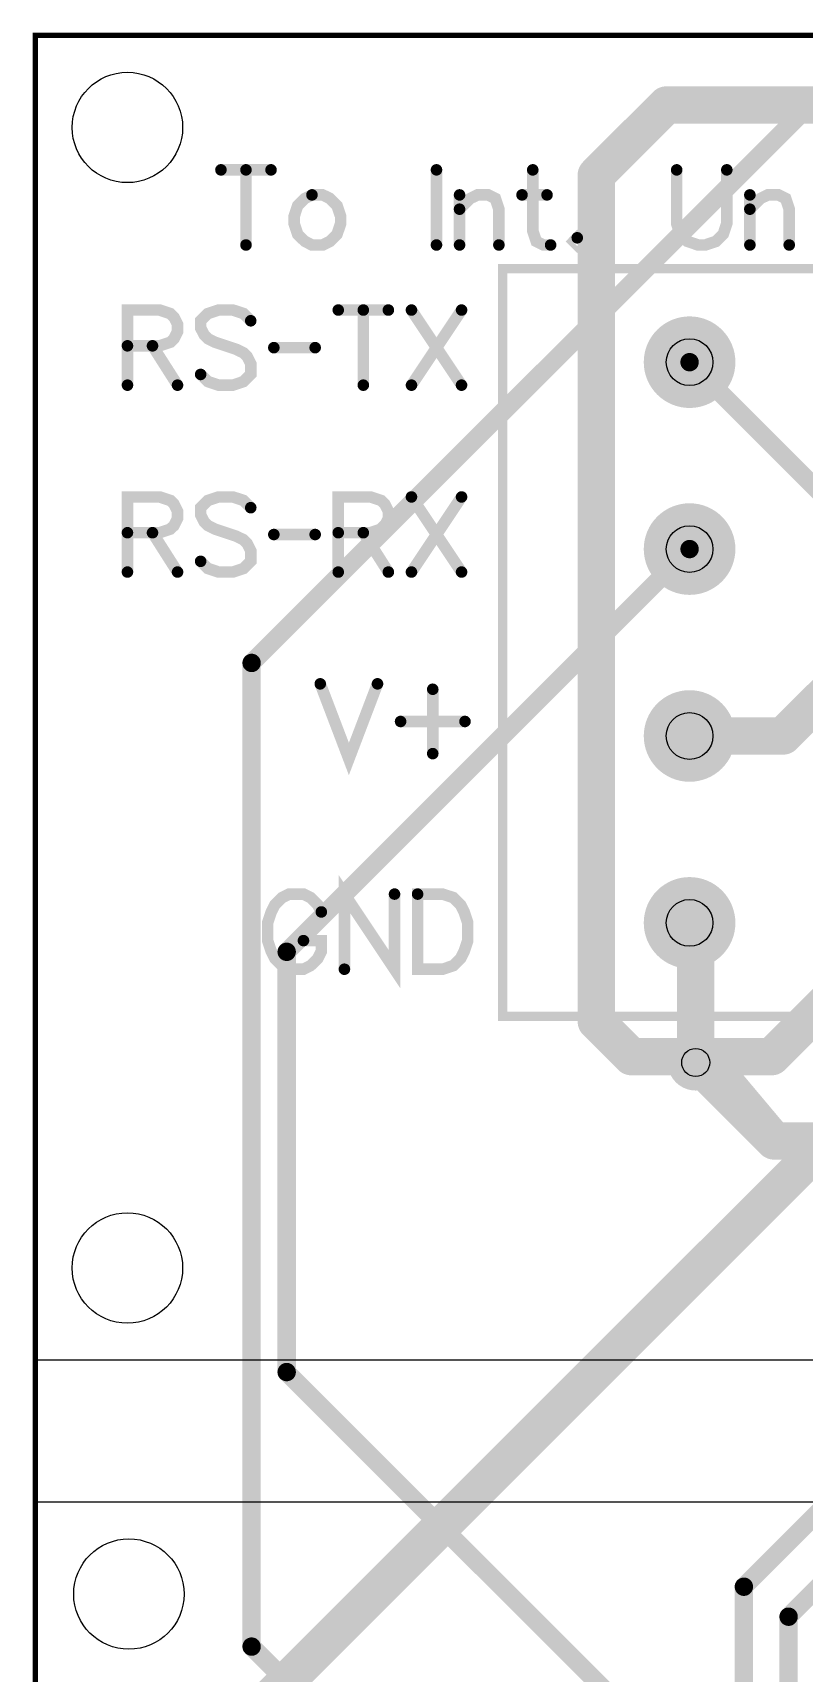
# Model space of a CAD drawing. Extents: x -88 to 103, y -135 to 135.
# Drawn here: x -0.07 to 20.89, y 65.48 to 110.07 of the extents above; entities that cross this region are included whole.
import ezdxf

# ---------------------------------------------------------------- set-up
doc = ezdxf.new("R2010")
doc.units = 0
for name, color, linetype in [('Board_Outline', 13, 'CONTINUOUS'), ('Bottom', 6, 'CONTINUOUS'), ('Bottom_Mask', 10, 'CONTINUOUS'), ('Drill_Bottom', 8, 'CONTINUOUS'), ('Drill_Top', 7, 'CONTINUOUS'), ('Top', 5, 'CONTINUOUS'), ('Top_Assy', 1, 'CONTINUOUS'), ('Top_Mask', 3, 'CONTINUOUS'), ('Top_Silk', 2, 'CONTINUOUS')]:
    doc.layers.add(name, color=color, linetype=linetype)

msp = doc.modelspace()

# ---------------------------------------------------------------- linework, layer by layer
at = {"layer": 'Board_Outline', "linetype": 'CONTINUOUS', "const_width": 0.14}
msp.add_lwpolyline([(-0.0005, 0), (79.9995, 0), (79.9995, 110), (-0.0005, 110), (-0.0005, 0)], dxfattribs=at)
at = {"layer": 'Bottom', "linetype": 'CONTINUOUS'}
for points, const_width in [([(5.8739, 92.9426), (21.8452, 108.9138)], 0.5), ([(28.1041, 90.7863), (17.7732, 101.1173)], 0.5), ([(6.8265, 85.0906), (17.7732, 96.0373)], 0.5), ([(5.8739, 66.2056), (5.8739, 92.9426)], 0.5), ([(17.7732, 85.8773), (17.9402, 85.8773)], 1.016), ([(17.9402, 85.8773), (17.9402, 82.0823)], 1.016), ([(6.8265, 73.6676), (6.8265, 85.0906)], 0.5), ([(19.2485, 67.8335), (31.428, 80.013)], 0.5), ([(20.4635, 67.0189), (32.5103, 79.0657)], 0.5), ([(16.5113, 63.9829), (6.8265, 73.6676)], 0.5), ([(19.2485, 45.6502), (19.2485, 67.8335)], 0.5), ([(20.4635, 22.3063), (20.4635, 67.0189)], 0.5), ([(7.6826, 64.3969), (5.8739, 66.2056)], 0.5)]:
    msp.add_lwpolyline(points, dxfattribs=dict(at, const_width=const_width))
for points, const_width in [([(18.3447, 101.1173, 1), (17.2017, 101.1173, 1), (18.3447, 101.1173, 1)], 1.143), ([(17.6482, 101.1173, 1), (17.8982, 101.1173, 1), (17.6482, 101.1173, 1)], 0.25), ([(18.3447, 96.0373, 1), (17.2017, 96.0373, 1), (18.3447, 96.0373, 1)], 1.143), ([(17.6482, 96.0373, 1), (17.8982, 96.0373, 1), (17.6482, 96.0373, 1)], 0.25), ([(5.7489, 92.9426, 1), (5.9989, 92.9426, 1), (5.7489, 92.9426, 1)], 0.25), ([(5.7489, 92.9426, 1), (5.9989, 92.9426, 1), (5.7489, 92.9426, 1)], 0.25), ([(18.3447, 90.9573, 1), (17.2017, 90.9573, 1), (18.3447, 90.9573, 1)], 1.143), ([(18.3447, 85.8773, 1), (17.2017, 85.8773, 1), (18.3447, 85.8773, 1)], 1.143), ([(17.5192, 85.8773, 1), (18.0272, 85.8773, 1), (17.5192, 85.8773, 1)], 0.508), ([(17.6862, 85.8773, 1), (18.1942, 85.8773, 1), (17.6862, 85.8773, 1)], 0.508), ([(17.6862, 85.8773, 1), (18.1942, 85.8773, 1), (17.6862, 85.8773, 1)], 0.508), ([(6.7015, 85.0906, 1), (6.9515, 85.0906, 1), (6.7015, 85.0906, 1)], 0.25), ([(6.7015, 85.0906, 1), (6.9515, 85.0906, 1), (6.7015, 85.0906, 1)], 0.25), ([(17.5592, 82.0823, 1), (18.3212, 82.0823, 1), (17.5592, 82.0823, 1)], 0.762), ([(17.6862, 82.0823, 1), (18.1942, 82.0823, 1), (17.6862, 82.0823, 1)], 0.508), ([(6.7015, 73.6676, 1), (6.9515, 73.6676, 1), (6.7015, 73.6676, 1)], 0.25), ([(6.7015, 73.6676, 1), (6.9515, 73.6676, 1), (6.7015, 73.6676, 1)], 0.25), ([(19.1235, 67.8335, 1), (19.3735, 67.8335, 1), (19.1235, 67.8335, 1)], 0.25), ([(19.1235, 67.8335, 1), (19.3735, 67.8335, 1), (19.1235, 67.8335, 1)], 0.25), ([(20.3385, 67.0189, 1), (20.5885, 67.0189, 1), (20.3385, 67.0189, 1)], 0.25), ([(20.3385, 67.0189, 1), (20.5885, 67.0189, 1), (20.3385, 67.0189, 1)], 0.25), ([(5.7489, 66.2056, 1), (5.9989, 66.2056, 1), (5.7489, 66.2056, 1)], 0.25), ([(5.7489, 66.2056, 1), (5.9989, 66.2056, 1), (5.7489, 66.2056, 1)], 0.25)]:
    msp.add_lwpolyline(points, format="xyb", dxfattribs=dict(at, const_width=const_width))
at = {"layer": 'Bottom_Mask', "linetype": 'CONTINUOUS', "const_width": 1.245}
for points in [[(18.3957, 101.1173, 1), (17.1507, 101.1173, 1), (18.3957, 101.1173, 1)], [(17.1507, 101.1173, 1), (18.3957, 101.1173, 1), (17.1507, 101.1173, 1)], [(18.3957, 96.0373, 1), (17.1507, 96.0373, 1), (18.3957, 96.0373, 1)], [(17.1507, 96.0373, 1), (18.3957, 96.0373, 1), (17.1507, 96.0373, 1)], [(18.3957, 90.9573, 1), (17.1507, 90.9573, 1), (18.3957, 90.9573, 1)], [(17.1507, 90.9573, 1), (18.3957, 90.9573, 1), (17.1507, 90.9573, 1)], [(18.3957, 85.8773, 1), (17.1507, 85.8773, 1), (18.3957, 85.8773, 1)], [(17.1507, 85.8773, 1), (18.3957, 85.8773, 1), (17.1507, 85.8773, 1)]]:
    msp.add_lwpolyline(points, format="xyb", dxfattribs=at)
at = {"layer": 'Drill_Bottom'}
for centre, radius in [((2.4996, 107.4971), 1.5), ((17.7732, 101.1173), 0.635), ((17.7732, 96.0373), 0.635), ((17.7732, 90.9573), 0.635), ((17.7732, 85.8773), 0.635), ((17.9402, 82.0823), 0.381), ((2.4996, 76.4971), 1.5), ((2.5396, 67.6341), 1.5)]:
    msp.add_circle(centre, radius, dxfattribs=at)
at = {"layer": 'Drill_Top'}
for centre, radius in [((2.4996, 107.4971), 1.5), ((17.7732, 101.1173), 0.635), ((17.7732, 96.0373), 0.635), ((17.7732, 90.9573), 0.635), ((17.7732, 85.8773), 0.635), ((17.9402, 82.0823), 0.381), ((2.4996, 76.4971), 1.5), ((2.5396, 67.6341), 1.5)]:
    msp.add_circle(centre, radius, dxfattribs=at)
at = {"layer": 'Top', "linetype": 'CONTINUOUS', "const_width": 1.016}
for points in [[(17.1445, 108.1076), (15.2395, 106.2026)], [(27.3045, 108.1076), (17.1445, 108.1076)], [(15.2395, 106.2026), (15.2395, 83.1952)], [(21.5895, 92.2326), (20.3142, 90.9573)], [(20.3142, 90.9573), (17.7732, 90.9573)], [(17.7795, 85.8773), (17.7732, 85.8773)], [(17.7795, 85.8826), (17.7795, 85.8773)], [(23.6457, 85.8826), (20.0041, 82.241)], [(15.2395, 83.1952), (16.1937, 82.241)], [(16.1937, 82.241), (18.0955, 82.241)], [(17.9402, 82.0823), (20.0734, 79.9491)], [(18.0955, 82.241), (20.0734, 79.9491)], [(20.0041, 82.241), (18.1492, 82.241)], [(18.1492, 82.241), (20.0734, 79.9491)], [(1.5872, 60.034), (21.5023, 79.9491)], [(20.0734, 79.9491), (21.5023, 79.9491)]]:
    msp.add_lwpolyline(points, dxfattribs=at)
at = {"layer": 'Top', "linetype": 'CONTINUOUS'}
for points, const_width in [([(16.8905, 108.1076, 1), (17.3985, 108.1076, 1), (16.8905, 108.1076, 1)], 0.508), ([(16.8905, 108.1076, 1), (17.3985, 108.1076, 1), (16.8905, 108.1076, 1)], 0.508), ([(14.9855, 106.2026, 1), (15.4935, 106.2026, 1), (14.9855, 106.2026, 1)], 0.508), ([(14.9855, 106.2026, 1), (15.4935, 106.2026, 1), (14.9855, 106.2026, 1)], 0.508), ([(18.3447, 101.1173, 1), (17.2017, 101.1173, 1), (18.3447, 101.1173, 1)], 1.143), ([(18.3447, 96.0373, 1), (17.2017, 96.0373, 1), (18.3447, 96.0373, 1)], 1.143), ([(18.3447, 90.9573, 1), (17.2017, 90.9573, 1), (18.3447, 90.9573, 1)], 1.143), ([(17.5192, 90.9573, 1), (18.0272, 90.9573, 1), (17.5192, 90.9573, 1)], 0.508), ([(20.0602, 90.9573, 1), (20.5682, 90.9573, 1), (20.0602, 90.9573, 1)], 0.508), ([(20.0602, 90.9573, 1), (20.5682, 90.9573, 1), (20.0602, 90.9573, 1)], 0.508), ([(18.3447, 85.8773, 1), (17.2017, 85.8773, 1), (18.3447, 85.8773, 1)], 1.143), ([(17.5192, 85.8773, 1), (18.0272, 85.8773, 1), (17.5192, 85.8773, 1)], 0.508), ([(17.5255, 85.8826, 1), (18.0335, 85.8826, 1), (17.5255, 85.8826, 1)], 0.508), ([(17.5255, 85.8773, 1), (18.0335, 85.8773, 1), (17.5255, 85.8773, 1)], 0.508), ([(17.5255, 85.8773, 1), (18.0335, 85.8773, 1), (17.5255, 85.8773, 1)], 0.508), ([(14.9855, 83.1952, 1), (15.4935, 83.1952, 1), (14.9855, 83.1952, 1)], 0.508), ([(14.9855, 83.1952, 1), (15.4935, 83.1952, 1), (14.9855, 83.1952, 1)], 0.508), ([(15.9397, 82.241, 1), (16.4477, 82.241, 1), (15.9397, 82.241, 1)], 0.508), ([(15.9397, 82.241, 1), (16.4477, 82.241, 1), (15.9397, 82.241, 1)], 0.508), ([(17.5592, 82.0823, 1), (18.3212, 82.0823, 1), (17.5592, 82.0823, 1)], 0.762), ([(17.6862, 82.0823, 1), (18.1942, 82.0823, 1), (17.6862, 82.0823, 1)], 0.508), ([(17.8415, 82.241, 1), (18.3495, 82.241, 1), (17.8415, 82.241, 1)], 0.508), ([(17.8415, 82.241, 1), (18.3495, 82.241, 1), (17.8415, 82.241, 1)], 0.508), ([(17.8952, 82.241, 1), (18.4032, 82.241, 1), (17.8952, 82.241, 1)], 0.508), ([(17.8952, 82.241, 1), (18.4032, 82.241, 1), (17.8952, 82.241, 1)], 0.508), ([(19.7501, 82.241, 1), (20.2581, 82.241, 1), (19.7501, 82.241, 1)], 0.508), ([(19.7501, 82.241, 1), (20.2581, 82.241, 1), (19.7501, 82.241, 1)], 0.508), ([(19.8194, 79.9491, 1), (20.3274, 79.9491, 1), (19.8194, 79.9491, 1)], 0.508), ([(19.8194, 79.9491, 1), (20.3274, 79.9491, 1), (19.8194, 79.9491, 1)], 0.508), ([(19.8194, 79.9491, 1), (20.3274, 79.9491, 1), (19.8194, 79.9491, 1)], 0.508), ([(19.8194, 79.9491, 1), (20.3274, 79.9491, 1), (19.8194, 79.9491, 1)], 0.508)]:
    msp.add_lwpolyline(points, format="xyb", dxfattribs=dict(at, const_width=const_width))
at = {"layer": 'Top_Assy', "linetype": 'CONTINUOUS', "const_width": 0.0333}
for points in [[(-0.0005, 109.9976), (79.9995, 109.9976), (79.9995, 73.9976), (-0.0005, 73.9976), (-0.0005, 109.9976)], [(0.0398, 70.1345), (51.0435, 70.1345), (51.0435, 5.242), (0.0398, 5.242), (0.0398, 70.1345)]]:
    msp.add_lwpolyline(points, dxfattribs=at)
at = {"layer": 'Top_Mask', "linetype": 'CONTINUOUS', "const_width": 1.245}
for points in [[(18.3957, 101.1173, 1), (17.1507, 101.1173, 1), (18.3957, 101.1173, 1)], [(17.1507, 101.1173, 1), (18.3957, 101.1173, 1), (17.1507, 101.1173, 1)], [(18.3957, 96.0373, 1), (17.1507, 96.0373, 1), (18.3957, 96.0373, 1)], [(17.1507, 96.0373, 1), (18.3957, 96.0373, 1), (17.1507, 96.0373, 1)], [(18.3957, 90.9573, 1), (17.1507, 90.9573, 1), (18.3957, 90.9573, 1)], [(17.1507, 90.9573, 1), (18.3957, 90.9573, 1), (17.1507, 90.9573, 1)], [(18.3957, 85.8773, 1), (17.1507, 85.8773, 1), (18.3957, 85.8773, 1)], [(17.1507, 85.8773, 1), (18.3957, 85.8773, 1), (17.1507, 85.8773, 1)]]:
    msp.add_lwpolyline(points, format="xyb", dxfattribs=at)
at = {"layer": 'Top_Silk', "linetype": 'CONTINUOUS'}
for points, const_width in [([(5.0403, 106.3445), (6.4015, 106.3445)], 0.3137), ([(5.7209, 106.3445), (5.7209, 104.3027)], 0.3137), ([(10.8961, 106.3445), (10.8961, 104.3027)], 0.3137), ([(13.5122, 106.3445), (13.5122, 104.6913), (13.6088, 104.4015), (13.8042, 104.3027), (13.9974, 104.3027)], 0.3137), ([(17.4228, 106.3445), (17.4228, 104.8867), (17.5194, 104.5947), (17.7148, 104.4015), (18.0068, 104.3027), (18.2, 104.3027), (18.492, 104.4015), (18.6874, 104.5947), (18.784, 104.8867), (18.784, 106.3445)], 0.3137), ([(7.5141, 105.6639), (7.3209, 105.5673), (7.1255, 105.3719), (7.0289, 105.0799), (7.0289, 104.8867), (7.1255, 104.5947), (7.3209, 104.4015), (7.5141, 104.3027), (7.8061, 104.3027), (8.0015, 104.4015), (8.1947, 104.5947), (8.2935, 104.8867), (8.2935, 105.0799), (8.1947, 105.3719), (8.0015, 105.5673), (7.8061, 105.6639), (7.5141, 105.6639)], 0.3137), ([(11.5236, 105.6639), (11.5236, 104.3027)], 0.3137), ([(11.5236, 105.2753), (11.8156, 105.5673), (12.011, 105.6639), (12.3007, 105.6639), (12.4962, 105.5673), (12.5927, 105.2753), (12.5927, 104.3027)], 0.3137), ([(13.2202, 105.6639), (13.9008, 105.6639)], 0.3137), ([(19.4114, 105.6639), (19.4114, 104.3027)], 0.3137), ([(19.4114, 105.2753), (19.7034, 105.5673), (19.8989, 105.6639), (20.1886, 105.6639), (20.384, 105.5673), (20.4806, 105.2753), (20.4806, 104.3027)], 0.3137), ([(14.7214, 104.4981), (14.6248, 104.3993), (14.7214, 104.3027), (14.8202, 104.3993), (14.7214, 104.4981)], 0.3137), ([(12.6932, 103.6573), (22.8532, 103.6573), (22.8532, 83.3373), (12.6932, 83.3373), (12.6932, 103.6573)], 0.25), ([(2.5003, 101.5619), (3.3741, 101.5619), (3.6661, 101.6607), (3.7649, 101.7573), (3.8615, 101.9505), (3.8615, 102.1459), (3.7649, 102.3391), (3.6661, 102.4379), (3.3741, 102.5345), (2.5003, 102.5345), (2.5003, 100.4927)], 0.3137), ([(5.8501, 102.2425), (5.6569, 102.4379), (5.3649, 102.5345), (4.9764, 102.5345), (4.6844, 102.4379), (4.4889, 102.2425), (4.4889, 102.0493), (4.5878, 101.8539), (4.6844, 101.7573), (4.8775, 101.6607), (5.4615, 101.4653), (5.6569, 101.3687), (5.7535, 101.2699), (5.8501, 101.0767), (5.8501, 100.7847), (5.6569, 100.5915), (5.3649, 100.4927), (4.9764, 100.4927), (4.6844, 100.5915), (4.4889, 100.7847)], 0.3137), ([(8.2281, 102.5345), (9.5893, 102.5345)], 0.3137), ([(8.9087, 102.5345), (8.9087, 100.4927)], 0.3137), ([(10.2167, 102.5345), (11.5779, 100.4927)], 0.3137), ([(11.5779, 102.5345), (10.2167, 100.4927)], 0.3137), ([(3.1809, 101.5619), (3.8615, 100.4927)], 0.3137), ([(6.4776, 101.5125), (7.6006, 101.5125)], 0.3137), ([(2.5003, 96.4819), (3.3741, 96.4819), (3.6661, 96.5807), (3.7649, 96.6773), (3.8615, 96.8705), (3.8615, 97.0659), (3.7649, 97.2591), (3.6661, 97.3579), (3.3741, 97.4545), (2.5003, 97.4545), (2.5003, 95.4127)], 0.3137), ([(5.8501, 97.1625), (5.6569, 97.3579), (5.3649, 97.4545), (4.9764, 97.4545), (4.6844, 97.3579), (4.4889, 97.1625), (4.4889, 96.9693), (4.5878, 96.7739), (4.6844, 96.6773), (4.8775, 96.5807), (5.4615, 96.3853), (5.6569, 96.2887), (5.7535, 96.1899), (5.8501, 95.9967), (5.8501, 95.7047), (5.6569, 95.5115), (5.3649, 95.4127), (4.9764, 95.4127), (4.6844, 95.5115), (4.4889, 95.7047)], 0.3137), ([(8.2281, 96.4819), (9.1019, 96.4819), (9.3939, 96.5807), (9.4927, 96.6773), (9.5893, 96.8705), (9.5893, 97.0659), (9.4927, 97.2591), (9.3939, 97.3579), (9.1019, 97.4545), (8.2281, 97.4545), (8.2281, 95.4127)], 0.3137), ([(10.2167, 97.4545), (11.5779, 95.4127)], 0.3137), ([(11.5779, 97.4545), (10.2167, 95.4127)], 0.3137), ([(3.1809, 96.4819), (3.8615, 95.4127)], 0.3137), ([(6.4776, 96.4325), (7.6006, 96.4325)], 0.3137), ([(8.9087, 96.4819), (9.5893, 95.4127)], 0.3137), ([(7.7394, 92.3745), (8.5166, 90.3327), (9.2938, 92.3745)], 0.3137), ([(10.795, 92.2273), (10.795, 90.4776)], 0.3137), ([(9.9212, 91.3513), (11.671, 91.3513)], 0.3137), ([(9.7567, 86.6595), (9.7567, 84.6177), (8.3955, 86.6595), (8.3955, 84.6177)], 0.3137), ([(7.7681, 86.1743), (7.6715, 86.3675), (7.4761, 86.5629), (7.2829, 86.6595), (6.8943, 86.6595), (6.6989, 86.5629), (6.5057, 86.3675), (6.4069, 86.1743), (6.3103, 85.8823), (6.3103, 85.3949), (6.4069, 85.1051), (6.5057, 84.9097), (6.6989, 84.7165), (6.8943, 84.6177), (7.2829, 84.6177), (7.4761, 84.7165), (7.6715, 84.9097), (7.7681, 85.1051), (7.7681, 85.3949), (7.2829, 85.3949)], 0.3137), ([(10.3842, 86.6595), (10.3842, 84.6177), (11.0647, 84.6177), (11.3567, 84.7165), (11.5522, 84.9097), (11.6487, 85.1051), (11.7453, 85.3949), (11.7453, 85.8823), (11.6487, 86.1743), (11.5522, 86.3675), (11.3567, 86.5629), (11.0647, 86.6595), (10.3842, 86.6595)], 0.3137)]:
    msp.add_lwpolyline(points, dxfattribs=dict(at, const_width=const_width))
at = {"layer": 'Top_Silk', "linetype": 'CONTINUOUS', "const_width": 0.1569}
for points in [[(4.9619, 106.3445, 1), (5.1188, 106.3445, 1), (4.9619, 106.3445, 1)], [(5.6425, 106.3445, 1), (5.7993, 106.3445, 1), (5.6425, 106.3445, 1)], [(6.3231, 106.3445, 1), (6.4799, 106.3445, 1), (6.3231, 106.3445, 1)], [(10.8177, 106.3445, 1), (10.9746, 106.3445, 1), (10.8177, 106.3445, 1)], [(13.4338, 106.3445, 1), (13.5906, 106.3445, 1), (13.4338, 106.3445, 1)], [(17.3444, 106.3445, 1), (17.5013, 106.3445, 1), (17.3444, 106.3445, 1)], [(18.7056, 106.3445, 1), (18.8624, 106.3445, 1), (18.7056, 106.3445, 1)], [(7.4357, 105.6639, 1), (7.5926, 105.6639, 1), (7.4357, 105.6639, 1)], [(11.4451, 105.6639, 1), (11.602, 105.6639, 1), (11.4451, 105.6639, 1)], [(13.1418, 105.6639, 1), (13.2986, 105.6639, 1), (13.1418, 105.6639, 1)], [(13.8224, 105.6639, 1), (13.9792, 105.6639, 1), (13.8224, 105.6639, 1)], [(19.333, 105.6639, 1), (19.4899, 105.6639, 1), (19.333, 105.6639, 1)], [(11.4451, 105.2753, 1), (11.602, 105.2753, 1), (11.4451, 105.2753, 1)], [(19.333, 105.2753, 1), (19.4899, 105.2753, 1), (19.333, 105.2753, 1)], [(5.6425, 104.3027, 1), (5.7993, 104.3027, 1), (5.6425, 104.3027, 1)], [(10.8177, 104.3027, 1), (10.9746, 104.3027, 1), (10.8177, 104.3027, 1)], [(11.4451, 104.3027, 1), (11.602, 104.3027, 1), (11.4451, 104.3027, 1)], [(12.5143, 104.3027, 1), (12.6712, 104.3027, 1), (12.5143, 104.3027, 1)], [(13.9189, 104.3027, 1), (14.0758, 104.3027, 1), (13.9189, 104.3027, 1)], [(14.643, 104.4981, 1), (14.7998, 104.4981, 1), (14.643, 104.4981, 1)], [(19.333, 104.3027, 1), (19.4899, 104.3027, 1), (19.333, 104.3027, 1)], [(20.4022, 104.3027, 1), (20.5591, 104.3027, 1), (20.4022, 104.3027, 1)], [(8.1497, 102.5345, 1), (8.3065, 102.5345, 1), (8.1497, 102.5345, 1)], [(8.8303, 102.5345, 1), (8.9871, 102.5345, 1), (8.8303, 102.5345, 1)], [(9.5108, 102.5345, 1), (9.6677, 102.5345, 1), (9.5108, 102.5345, 1)], [(10.1383, 102.5345, 1), (10.2951, 102.5345, 1), (10.1383, 102.5345, 1)], [(11.4995, 102.5345, 1), (11.6563, 102.5345, 1), (11.4995, 102.5345, 1)], [(5.7717, 102.2425, 1), (5.9286, 102.2425, 1), (5.7717, 102.2425, 1)], [(2.4219, 101.5619, 1), (2.5788, 101.5619, 1), (2.4219, 101.5619, 1)], [(3.1025, 101.5619, 1), (3.2593, 101.5619, 1), (3.1025, 101.5619, 1)], [(6.3991, 101.5125, 1), (6.556, 101.5125, 1), (6.3991, 101.5125, 1)], [(7.5222, 101.5125, 1), (7.6791, 101.5125, 1), (7.5222, 101.5125, 1)], [(4.4105, 100.7847, 1), (4.5674, 100.7847, 1), (4.4105, 100.7847, 1)], [(2.4219, 100.4927, 1), (2.5788, 100.4927, 1), (2.4219, 100.4927, 1)], [(3.7831, 100.4927, 1), (3.9399, 100.4927, 1), (3.7831, 100.4927, 1)], [(8.8303, 100.4927, 1), (8.9871, 100.4927, 1), (8.8303, 100.4927, 1)], [(10.1383, 100.4927, 1), (10.2951, 100.4927, 1), (10.1383, 100.4927, 1)], [(11.4995, 100.4927, 1), (11.6563, 100.4927, 1), (11.4995, 100.4927, 1)], [(5.7717, 97.1625, 1), (5.9286, 97.1625, 1), (5.7717, 97.1625, 1)], [(10.1383, 97.4545, 1), (10.2951, 97.4545, 1), (10.1383, 97.4545, 1)], [(11.4995, 97.4545, 1), (11.6563, 97.4545, 1), (11.4995, 97.4545, 1)], [(2.4219, 96.4819, 1), (2.5788, 96.4819, 1), (2.4219, 96.4819, 1)], [(3.1025, 96.4819, 1), (3.2593, 96.4819, 1), (3.1025, 96.4819, 1)], [(6.3991, 96.4325, 1), (6.556, 96.4325, 1), (6.3991, 96.4325, 1)], [(7.5222, 96.4325, 1), (7.6791, 96.4325, 1), (7.5222, 96.4325, 1)], [(8.1497, 96.4819, 1), (8.3065, 96.4819, 1), (8.1497, 96.4819, 1)], [(8.8303, 96.4819, 1), (8.9871, 96.4819, 1), (8.8303, 96.4819, 1)], [(4.4105, 95.7047, 1), (4.5674, 95.7047, 1), (4.4105, 95.7047, 1)], [(2.4219, 95.4127, 1), (2.5788, 95.4127, 1), (2.4219, 95.4127, 1)], [(3.7831, 95.4127, 1), (3.9399, 95.4127, 1), (3.7831, 95.4127, 1)], [(8.1497, 95.4127, 1), (8.3065, 95.4127, 1), (8.1497, 95.4127, 1)], [(9.5108, 95.4127, 1), (9.6677, 95.4127, 1), (9.5108, 95.4127, 1)], [(10.1383, 95.4127, 1), (10.2951, 95.4127, 1), (10.1383, 95.4127, 1)], [(11.4995, 95.4127, 1), (11.6563, 95.4127, 1), (11.4995, 95.4127, 1)], [(7.661, 92.3745, 1), (7.8179, 92.3745, 1), (7.661, 92.3745, 1)], [(9.2153, 92.3745, 1), (9.3722, 92.3745, 1), (9.2153, 92.3745, 1)], [(10.7165, 92.2273, 1), (10.8734, 92.2273, 1), (10.7165, 92.2273, 1)], [(9.8428, 91.3513, 1), (9.9997, 91.3513, 1), (9.8428, 91.3513, 1)], [(11.5925, 91.3513, 1), (11.7494, 91.3513, 1), (11.5925, 91.3513, 1)], [(10.7165, 90.4776, 1), (10.8734, 90.4776, 1), (10.7165, 90.4776, 1)], [(9.6783, 86.6595, 1), (9.8351, 86.6595, 1), (9.6783, 86.6595, 1)], [(10.3057, 86.6595, 1), (10.4626, 86.6595, 1), (10.3057, 86.6595, 1)], [(7.6897, 86.1743, 1), (7.8465, 86.1743, 1), (7.6897, 86.1743, 1)], [(7.2045, 85.3949, 1), (7.3613, 85.3949, 1), (7.2045, 85.3949, 1)], [(8.3171, 84.6177, 1), (8.474, 84.6177, 1), (8.3171, 84.6177, 1)]]:
    msp.add_lwpolyline(points, format="xyb", dxfattribs=at)

doc.saveas('drawing.dxf')
